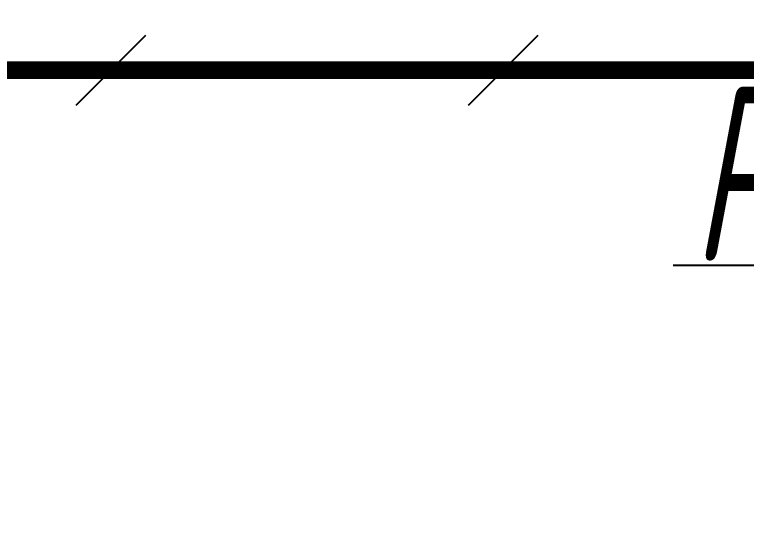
# Model space of a CAD drawing. Extents: x 3774419 to 4775970, y -926964 to 2266.
# Drawn here: x 3909111 to 3911209, y -775397 to -773922 of the extents above; entities that cross this region are included whole.
import ezdxf
from ezdxf.enums import TextEntityAlignment as Align

# ---------------------------------------------------------------- set-up
doc = ezdxf.new("R2010")
doc.units = 0
doc.header["$LTSCALE"] = 1000
doc.header["$MEASUREMENT"] = 0
doc.linetypes.add('CENTER2', pattern=[1.125, 0.75, -0.125, 0.125, -0.125])
doc.layers.get('0').update_dxf_attribs({"linetype": 'CONTINUOUS'})
for name, color, linetype in [('DIM-照明', 7, 'CONTINUOUS'), ('SHTLN', 4, 'CONTINUOUS'), ('WIRE-接地', 2, 'CONTINUOUS')]:
    doc.layers.add(name, color=color, linetype=linetype)
doc.styles.add('HZTXT', font='gbeitc.shx', dxfattribs={"width": 0.8, "height": 400, "bigfont": 'hztxt.shx'})

# ---------------------------------------------------------------- blocks, each defined once
blk = doc.blocks.new('$TelecSys$00000008')
blk.add_line((0.4, 0.4), (-0.4, -0.4))

msp = doc.modelspace()

# ---------------------------------------------------------------- linework, layer by layer
at = {"layer": 'DIM-照明', "color": 7, "ltscale": 0.8}
msp.add_line((3910998.4, -774640.6), (3911763.8, -774640.6), dxfattribs=at)
at = {"layer": 'WIRE-接地', "color": 2, "linetype": 'CENTER2', "const_width": 50}
msp.add_lwpolyline([(3942776.5, -775877.6), (3937872.2, -775877.6), (3937872.2, -775276.6), (3937120.5, -775276.6), (3937120.5, -774069.8), (3930522.5, -774069.8), (3930522.5, -774677), (3925124.6, -774677), (3925124.6, -774073.1), (3918522.7, -774073.1), (3918522.7, -775278.5), (3917775.9, -775278.5), (3917775.9, -775873.9), (3912868.4, -775873.9), (3912868.4, -775270.9), (3912122.4, -775270.9), (3912122.4, -774081.6), (3905525.7, -774081.6), (3905525.7, -774674.6), (3902820, -774674.6), (3902820, -766778)], dxfattribs=at)

# ---------------------------------------------------------------- block references
at = {"layer": 'SHTLN', "color": 2, "xscale": 250, "yscale": 250, "zscale": 250, "rotation": 180}
for p in [(3909386.5, -774081.6), (3910511.5, -774081.6)]:
    msp.add_blockref('$TelecSys$00000008', p, dxfattribs=at)

# ---------------------------------------------------------------- texts
at = {"layer": 'DIM-照明', "color": 7, "ltscale": 0.8, "style": 'HZTXT', "width": 0.7}
msp.add_text('Pt1', height=500, dxfattribs=at).set_placement((3911329.2, -774378.8), align=Align.MIDDLE)

doc.saveas('drawing.dxf')
